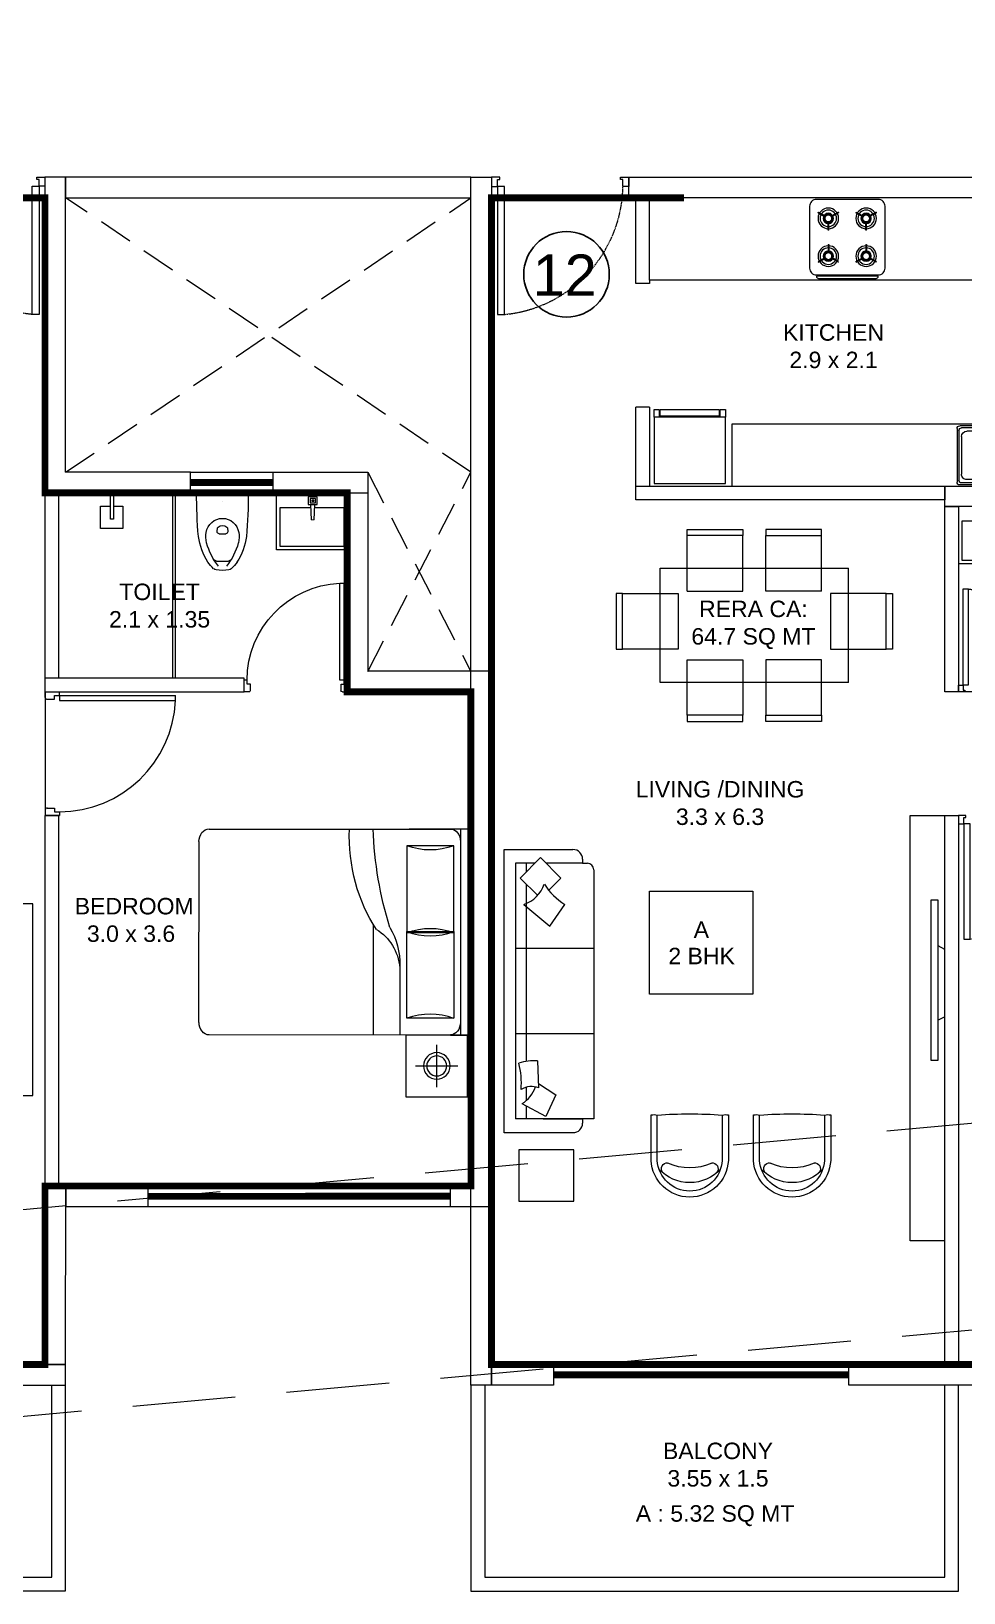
# Model space of a CAD drawing. Header units: inches. Extents: x 27644242 to 29761523, y -859349 to 216979.
# Drawn here: x 29175980 to 29182768, y -328606 to -317229 of the extents above; entities that cross this region are included whole.
import ezdxf

# ---------------------------------------------------------------- set-up
doc = ezdxf.new("R2010")
doc.units = ezdxf.units.IN
doc.header["$MEASUREMENT"] = 0
doc.set_wipeout_variables(frame=1)
for name, pattern in [('01-Xref Col Podium Lvl-1$0$HIDDEN', [0.375, 0.25, -0.125]), ('DASHED', [0.75, 0.5, -0.25]), ('DASHED2', [0.375, 0.25, -0.125]), ('HIDDEN', [0.375, 0.25, -0.125])]:
    doc.linetypes.add(name, pattern=pattern)
doc.layers.get('Defpoints').update_dxf_attribs({"color": 8})
for name, color, linetype, lineweight in [('AHC-A-DUCT', 14, 'HIDDEN', 5), ('DOOR', 4, 'Continuous', 0), ('DOORS', 1, 'Continuous', 9), ('ELEVATION', 40, 'Continuous', 13), ('FURN', 250, 'Continuous', 0), ('RVA Site Boundary', 17, 'Continuous', 15), ('WALL', 7, 'Continuous', 20), ('WINDOW', 162, 'Continuous', 13)]:
    doc.layers.add(name, color=color, linetype=linetype, lineweight=lineweight)
doc.layers.add('text', color=7, linetype='Continuous')
doc.styles.add('AMITS', font='arial.ttf')

# ---------------------------------------------------------------- blocks, each defined once
blk = doc.blocks.new('A$C3D5F2F58')
at = {"color": 0, "linetype": 'ByBlock'}
blk.add_wipeout([(188, 0), (-188, 0), (-185, -125), (-183, -194), (-179, -263), (-176, -302), (-170, -349), (-151, -415), (-144, -433), (-131, -459), (-112, -495), (-106, -504), (-86, -530), (-72, -545), (-64, -553), (-56, -558), (-41, -562), (-23, -564), (3, -565), (30, -563), (47, -561), (56, -558), (74, -543), (101, -511), (135, -451), (158, -392), (171, -340), (179, -260), (185, -136), (187, -46)], dxfattribs=at)
for p, q in [((-188, 0), (188, 0)), ((0, -63), (0, -63)), ((-38, -282), (-36, -255)), ((-24, -298), (24, -298)), ((36, -255), (38, -282)), ((-43, -497), (43, -497))]:
    blk.add_line(p, q, dxfattribs=at)
at = {"color": 0, "linetype": 'ByBlock', "extrusion": (0, 0, -1)}
for centre, major_axis, ratio, start_param, end_param in [((3903, 5), (4088, 164), 0.940247, 3.100232, 3.182953), ((-3903, 5), (-4088, 164), 0.940247, 3.100232, 3.182953), ((0, -305), (84.4, 84.4), 1, 4.07333, 6.922251), ((276, -258), (321, 321), 1, 3.353441, 3.79389), ((87, -319), (147, 147), 1, 3.705861, 4.079165), ((-24, -284), (10, 10), 1, 2.356198, 4.018929), ((-27, -256), (6.03, 6.03), 1, 4.01894, 4.852375), ((0, -292), (-38.2, 38.2), 1, 0.139988, 1.430816), ((24, -284), (-10, 10), 1, 2.264265, 3.926995), ((27, -256), (6.03, 6.03), 1, -0.139979, 0.693472), ((-276, -258), (-321, 321), 1, 2.489302, 2.929752), ((-87, -319), (-147, 147), 1, 2.204028, 2.577331), ((326, -246), (-323, 323), 1, 4.816657, 5.23508), ((-326, -246), (-323, 323), 1, 2.618909, 3.037332), ((119, -350), (193, 193), 1, 3.092098, 3.328462), ((-41, -527), (24.1, 24.1), 1, 2.528301, 3.092099), ((-43, -474), (16.1, 16.1), 1, 2.356198, 3.387836), ((0, -292), (-193, 193), 1, 3.75489, 4.099099), ((43, -474), (16.1, 16.1), 1, 1.324559, 2.356198), ((41, -527), (24.1, 24.1), 1, 1.620298, 2.184095), ((-119, -350), (193, 193), 1, 1.383935, 1.620298)]:
    blk.add_ellipse(centre, major_axis=major_axis, ratio=ratio, start_param=start_param, end_param=end_param, dxfattribs=at)
blk = doc.blocks.new('A$C3E645E75')
at = {"extrusion": (0, 0, -1), "zscale": -0.9999999999999998, "rotation": 179.9999999999989}
blk.add_blockref('A$C3D5F2F58', (0, 0), dxfattribs=at)
blk = doc.blocks.new('A$C3C731254-flat-1')
at = {"layer": 'FURN'}
for p, q in [((-77430, -2820), (-77431, -2802)), ((-77430, -2802), (-77318, -2797)), ((-77430, -2820), (-77318, -2825))]:
    blk.add_line(p, q, dxfattribs=at)
for points in [[(-77233, -3061), (-77648, -3061), (-77648, -2547), (-77233, -2547)], [(-77263, -2843), (-77263, -2778), (-77318, -2778), (-77318, -2843)], [(-77275, -2831), (-77275, -2791), (-77306, -2791), (-77306, -2831)], [(-77287, -2819), (-77287, -2803), (-77293, -2803), (-77293, -2819)]]:
    blk.add_lwpolyline(points, close=True, dxfattribs=at)
blk.add_lwpolyline([(-77339, -2824), (-77339, -3036), (-77623, -3036), (-77623, -2572), (-77339, -2572), (-77339, -2798)], dxfattribs=at)
blk = doc.blocks.new('A$C3A956F37-flat-1')
at = {"layer": 'FURN'}
blk.add_line((-168, 90), (0, 90), dxfattribs=at)
for points in [[(-97, 67), (-97, 0), (-259, 0), (-259, 161), (-97, 161), (-97, 90)], [(0, 67), (-191, 67), (-191, 90), (-168, 90)]]:
    blk.add_lwpolyline(points, dxfattribs=at)
blk = doc.blocks.new('A$C6E20521E-flat-1-flatten-1')
at = {"layer": 'DOORS', "color": 251}
for p, q in [((-63, 103), (-63, 949)), ((-63, 949), (-27, 949)), ((-27, 103), (-27, 949)), ((-900, 0), (-900, 103)), ((-873, 103), (-900, 103)), ((0, 0), (-900, 0)), ((-873, 67), (-873, 103)), ((-846, 67), (-873, 67)), ((-846, 13), (-846, 67)), ((-27, 103), (-63, 103)), ((-54, 13), (-54, 67)), ((-54, 67), (-27, 67)), ((-27, 103), (0, 103)), ((-27, 67), (-27, 103)), ((0, 0), (0, 103)), ((-859, 0), (-900, 0)), ((-40, 0), (0, 0))]:
    blk.add_line(p, q, dxfattribs=at)
at = {"layer": 'DOORS', "color": 251, "extrusion": (0, 0, -1)}
for centre, major_axis, start_param, end_param in [((-27, 103), (-729, -429), 0.531535, 2.059765), ((-859, 13), (-11.7, -6.7), 3.665191, 5.235988), ((-40, 13), (-11.7, -6.7), 5.235988, 6.806784)]:
    blk.add_ellipse(centre, major_axis=major_axis, ratio=1, start_param=start_param, end_param=end_param, dxfattribs=at)
blk = doc.blocks.new('DOOR_750')
at = {"layer": 'DOOR'}
for points in [[(-70, 50), (-32.5, 50), (-32.5, 750), (-70, 750)], [(-750, 50), (-717.5, 50), (-717.5, 12.5), (-705, 12.5), (-705, 0), (-750, 0)], [(0, 50), (-32.5, 50), (-32.5, 12.5), (-45, 12.5), (-45, 0), (0, 0)]]:
    blk.add_lwpolyline(points, close=True, dxfattribs=at)
at = {"layer": 'DOOR', "linetype": 'DASHED', "ltscale": 10}
blk.add_arc((-2.4, 38), 715.2, 95.4221, 179.04025, dxfattribs=at)
blk = doc.blocks.new('A$C700F438C')
at = {"layer": 'FURN', "color": 8, "extrusion": (-6.65399e-08, 5.27913e-08, 1)}
for p, q in [((0.073, 1.5, 0), (1.83, 1.5, 0)), ((1.98, 1.5, 0), (1.53, 1.5, 0)), ((1.98, 1.5, 0), (1.53, 1.5, 0)), ((1.98, 1.5, 0), (1.53, 1.5, 0)), ((1.904, 1.5, 0), (1.904, 0, 0)), ((0, 0.091, 0), (0, 1.409, 0)), ((1.855, 1.378, 0), (1.512, 1.378, 0)), ((1.512, 1.378, 0), (1.512, 0.747, 0)), ((1.855, 0.747, 0), (1.855, 1.378, 0)), ((1.267, 0.799, 0), (1.267, 0, 0)), ((1.512, 0.122, 0), (1.512, 0.754, 0)), ((1.512, 0.754, 0), (1.855, 0.754, 0)), ((1.512, 0.747, 0), (1.855, 0.747, 0)), ((1.855, 0.754, 0), (1.855, 0.122, 0)), ((1.463, 0.503, 0), (1.463, 0, 0)), ((1.855, 0.122, 0), (1.512, 0.122, 0)), ((1.83, 0, 0), (0.074, 0, 0)), ((1.904, 0, 0), (1.98, 0, 0))]:
    blk.add_line(p, q, dxfattribs=at)
at = {"layer": 'FURN', "linetype": 'Continuous', "lineweight": 0, "extrusion": (-6.65399e-08, 5.27913e-08, 1)}
blk.add_line((1.83, 0, 0), (1.917, 0, 0), dxfattribs=at)
at = {"layer": 'FURN', "color": 8, "extrusion": (6.65399e-08, -5.27913e-08, -1)}
for centre, major_axis, ratio, start_param, end_param in [((0.073, 1.409, 0), (0, -0.0914, 0), 0.803207, 1.570796, 3.141593), ((1.959, 1.454, 0), (0, -1.077, 0), 0.803207, 0.880587, 1.613256), ((3.067, 1.603, 0), (0, -2.243, 0), 0.803207, 1.197175, 1.525138), ((1.83, 1.409, 0), (0, -0.0914, 0), 0.803207, 3.141593, 4.712389), ((1.683, 2.11, 0), (0, -0.762, 0), 0.803207, -0.283794, 0.283794), ((0.669, 0.085, 0), (-0.705, -0.615, 0), 0.604617, 2.952061, 3.536756), ((-0.032, 0.19, 0), (-1.467, -0.494, 0), 0.581007, 3.019706, 3.343381), ((1.684, 0.015, 0), (0, -0.762, 0), 0.803207, 2.857799, 3.425387), ((0.074, 0.091, 0), (0, -0.0914, 0), 0.803207, 0, 1.570796), ((1.83, 0.092, 0), (0, -0.0914, 0), 0.803207, -1.570796, 0)]:
    blk.add_ellipse(centre, major_axis=major_axis, ratio=ratio, start_param=start_param, end_param=end_param, dxfattribs=at)
at = {"layer": 'FURN', "color": 8, "extrusion": (-6.65399e-08, 5.27913e-08, 1)}
for centre, start_param, end_param in [((1.683, 1.485, 0), -0.283794, 0.283794), ((1.684, -0.61, 0), 2.857799, 3.425387)]:
    blk.add_ellipse(centre, major_axis=(0, -0.762, 0), ratio=0.803207, start_param=start_param, end_param=end_param, dxfattribs=at)
blk = doc.blocks.new('BEDROOM')
at = {"layer": 'FURN', "linetype": 'Continuous', "extrusion": (-5.00305e-08, -8.66553e-08, 1)}
for p, q in [((1066, 501, 0), (1066, 193, 0)), ((912, 347, 0), (1220, 347, 0))]:
    blk.add_line(p, q, dxfattribs=at)
at = {"layer": 'FURN', "ltscale": 500}
blk.add_line((1315, 122, 0), (1315, -1378, 0), dxfattribs=at)
at = {"layer": 'FURN', "ltscale": 0.05, "extrusion": (-5.00305e-08, -8.66553e-08, 1), "elevation": 0}
blk.add_lwpolyline([(1291, 122), (841, 122), (841, 572), (1291, 572)], close=True, dxfattribs=at)
at = {"layer": 'FURN', "linetype": 'Continuous', "extrusion": (-5.00305e-08, -8.66553e-08, 1)}
for radius in [97, 72.8]:
    blk.add_circle((1066, 347, 0), radius, dxfattribs=at)
at = {"layer": 'FURN', "extrusion": (-3.01072e-07, 1.30707e-07, 1), "xscale": -1000.000000000015, "yscale": 1000.000000000015, "zscale": 1000.000000000007, "rotation": 180.0236273616612}
blk.add_blockref('A$C700F438C', (-665, 121, 0), dxfattribs=at)
blk = doc.blocks.new('A$C65A37FE3-flat-1-flatten-1')
at = {"layer": 'DOOR', "color": 252, "true_color": 0x939598}
for p, q in [((34, 0), (0, 0)), ((0, 0), (0, -86)), ((23, -86), (0, -86)), ((45, -56), (23, -56)), ((23, -56), (23, -86)), ((23, -86), (53, -86)), ((23, -86), (23, -791)), ((45, -11), (45, -56)), ((53, -86), (53, -791)), ((705, -11), (705, -56)), ((705, -56), (728, -56)), ((716, 0), (750, 0)), ((728, -56), (728, -86)), ((728, -86), (750, -86)), ((750, 0), (750, -86)), ((53, -791), (23, -791))]:
    blk.add_line(p, q, dxfattribs=at)
at = {"layer": 'DOOR', "color": 252, "extrusion": (0, 0, -1)}
for centre, major_axis, start_param, end_param in [((34, -11), (-9.71, -5.68), 2.09983, 3.670626), ((23, -86), (-611, -353), 3.665191, 5.193422), ((716, -11), (-9.71, -5.68), 0.529033, 2.09983)]:
    blk.add_ellipse(centre, major_axis=major_axis, ratio=1, start_param=start_param, end_param=end_param, dxfattribs=at)
blk = doc.blocks.new('sofa-14')
at = {"color": 0, "linetype": 'ByBlock'}
for p, q in [((0.1, 0.65), (0.1, 0.292)), ((1.35, 0.7), (0.15, 0.7)), ((0.75, 0.1), (0.75, 0.7)), ((1.4, 0.332), (1.4, 0.65)), ((0, 0.55), (0, 0)), ((0.1, 0.6), (0.05, 0.6)), ((1.45, 0.6), (1.4, 0.6)), ((1.5, 0), (1.5, 0.55)), ((1.201, 0.228), (1.3, 0.378)), ((1.3, 0.378), (1.468, 0.301)), ((0.049, 0.214), (0.147, 0.364)), ((0.147, 0.364), (0.315, 0.286)), ((0.315, 0.286), (0.216, 0.102)), ((1.468, 0.301), (1.369, 0.116)), ((0.1, 0.199), (0.1, 0.1)), ((0.268, 0.2), (1.28, 0.2)), ((1.4, 0.1), (1.4, 0.174)), ((0, 0), (1.5, 0)), ((0.1, 0.1), (1.4, 0.1))]:
    blk.add_line(p, q, dxfattribs=at)
for centre, radius, start, end in [((0.15, 0.65), 0.05, 90, 180), ((1.35, 0.65), 0.05, 360, 90), ((0.05, 0.55), 0.05, 90, 180), ((1.45, 0.55), 0.05, 0, 90), ((0.006, -0.031), 0.249, 32.3301, 80.157), ((1.159, -0.017), 0.249, 32.3301, 80.157)]:
    blk.add_arc(centre, radius, start, end, dxfattribs=at)
blk = doc.blocks.new('SALE 2')
at = {"layer": 'ELEVATION', "ltscale": 500}
for points in [[(-3009, -3179), (-3009, -4679), (891, -4679), (891, -3179)], [(-2909, -3179), (-2909, -4579), (791, -4579), (791, -3179)]]:
    blk.add_lwpolyline(points, dxfattribs=at)
at = {"layer": 'FURN', "ltscale": 500}
for p, q in [((1671, 1971), (1671, 3321)), ((1691, 1971), (1691, 3321))]:
    blk.add_line(p, q, dxfattribs=at)
at = {"layer": 'WALL', "ltscale": 500}
for p, q in [((1801, 3471), (891, 3471)), ((2401, 3321), (2401, 3471)), ((2401, 3471), (3091, 3471)), ((3091, 3471), (3091, 2021)), ((2401, 3321), (3091, 3321)), ((2941, 3321), (2941, 1871)), ((3991, 2021), (3091, 2021)), ((3991, -1879), (3991, 2021)), ((3841, 1871), (2941, 1871)), ((3842, -1729, 0), (3841, 1871)), ((3991, 1871), (3991, 1871)), ((3991, -1629, 0), (3991, -1629, 0)), ((3691, -1729, 0), (3842, -1729, 0)), ((3691, -1729, 0), (3691, -1879, 0)), ((3691, -1879, 0), (3991, -1879, 0))]:
    blk.add_line(p, q, dxfattribs=at)
at = {"layer": 'WALL', "color": 7, "ltscale": 500}
for points in [[(891, 3471), (891, 5621), (741, 5621), (741, 1871)], [(841, 1971), (841, 3321)], [(741, 971), (741, -1729), (841, -1729), (841, 971), (741, 971)]]:
    blk.add_lwpolyline(points, dxfattribs=at)
at = {"layer": 'WALL', "ltscale": 500}
blk.add_lwpolyline([(741, 1871), (2191, 1871), (2191, 1971), (741, 1971)], dxfattribs=at)
at = {"layer": 'WALL', "color": 7, "ltscale": 500}
for points in [[(741, -3029), (891, -3029), (892, -1729), (742, -1729)], [(1491, -1879), (1491, -1729), (892, -1729), (892, -1879)], [(891, -3179), (891, -3029), (41, -3029), (41, -3179)]]:
    blk.add_lwpolyline(points, close=True, dxfattribs=at)
at = {"layer": 'WINDOW', "ltscale": 500}
for p, q in [((1801, 3471), (2401, 3471)), ((3691, -1729, 0), (1491, -1730)), ((1491, -1879), (3691, -1878, 0))]:
    blk.add_line(p, q, dxfattribs=at)
at = {"layer": 'WINDOW', "ltscale": 500, "const_width": 50, "elevation": 0}
blk.add_lwpolyline([(1491, -1804), (3691, -1803)], dxfattribs=at)
at = {"rotation": 89.99999999999125}
for name, p in [('A$C3A956F37-flat-1', (1307, 3321)), ('A$C3C731254-flat-1', (-120, 80554))]:
    blk.add_blockref(name, p, dxfattribs=at)
at = {"layer": 'DOOR', "xscale": -1.333333977559269, "yscale": 1.333333977559269, "zscale": 1.333333977559269, "rotation": 180}
blk.add_blockref('DOOR_750', (741, 5621), dxfattribs=at)
at = {"layer": 'FURN', "extrusion": (0, 0, -1), "zscale": -1, "rotation": 179.9997802697438}
blk.add_blockref('A$C3E645E75', (-2033, 3321), dxfattribs=at)
at = {"layer": 'FURN', "ltscale": 500, "xscale": -1, "rotation": 180}
blk.add_blockref('BEDROOM', (2527, -507, 0), dxfattribs=at)
at = {"layer": 'FURN', "ltscale": 1000, "xscale": 931.2742623500526, "yscale": 931.2742623500526, "zscale": 931.2742623500526, "rotation": 90.00000000000006}
blk.add_blockref('sofa-14', (652, -1069), dxfattribs=at)
at = {"layer": 'WALL', "ltscale": 500, "rotation": 180}
blk.add_blockref('A$C65A37FE3-flat-1-flatten-1', (2941, 1871), dxfattribs=at)
at = {"layer": 'WALL', "ltscale": 500, "xscale": -1, "rotation": 269.9999999999992}
blk.add_blockref('A$C6E20521E-flat-1-flatten-1', (743, 1871), dxfattribs=at)
at = {"layer": 'text', "ltscale": 100, "char_height": 120, "width": 1715.23, "attachment_point": 3, "style": 'AMITS'}
for s, insert in [('\\pxqc;TOILET\\P2.1 x 1.35', (2433, 2660)), ('\\pxqc; BEDROOM\\P3.0 x 3.6', (2225, 370))]:
    blk.add_mtext(s, dxfattribs=dict(at, insert=insert))
at = {"layer": 'Defpoints', "ltscale": 500}
blk.add_lwpolyline([(-3259, 5471, 50, 50, 0), (-3259, 3221, 50, 50, 0), (-3409, 3221, 50, 50, 0), (-3409, 3321, 50, 50, 0), (-5057, 3321, 50, 50, 0), (-5057, 1871, 50, 50, 0), (-6957, 1871, 50, 50, 0), (-6957, 3321, 50, 50, 0), (-9358, 3321, 50, 50, 0), (-9357, -2629, 50, 50, 0), (-5957, -2629, 50, 50, 0), (-5957, -3030, 50, 50, 0), (-2857, -3029, 50, 50, 0), (-2857, -3029, 50, 50, 0), (741, -3029, 50, 50, 0), (741, -1729, 50, 50, 0), (3842, -1729, 50, 50, 0), (3841, 1871, 50, 50, 0), (2941, 1871, 50, 50, 0), (2941, 3321, 50, 50, 0), (741, 3321, 50, 50, 0), (741, 5471, 50, 50, 0), (-3259, 5471, 50, 50, 0)], format="xyseb", dxfattribs=at)
at = {"layer": 'WALL', "ltscale": 500}
for q in [(1801, 3471), (741, 3321)]:
    blk.add_line((1801, 3321), q, dxfattribs=at)
at = {"layer": 'WINDOW', "ltscale": 500}
blk.add_line((2401, 3321), (1801, 3321), dxfattribs=at)
at = {"layer": 'WINDOW', "ltscale": 500, "const_width": 50}
blk.add_lwpolyline([(1801, 3396), (2401, 3396)], dxfattribs=at)
blk = doc.blocks.new('KITCHEN')
at = {"layer": 'FURN'}
for p, q in [((-135120, 232209, 0), (-135591, 232209, 0)), ((-135134, 232195, 0), (-135577, 232195, 0)), ((-135610, 231799, 0), (-135610, 232190, 0)), ((-135596, 231813, 0), (-135596, 232176, 0)), ((-135578, 231857, 0), (-135578, 232132, 0)), ((-135172, 232171, 0), (-135539, 232171, 0)), ((-135133, 232132, 0), (-135133, 231857, 0)), ((-135115, 231813, 0), (-135115, 232176, 0)), ((-135100, 231799, 0), (-135100, 232190, 0)), ((-135120, 231779, 0), (-135591, 231779, 0)), ((-135134, 231794, 0), (-135577, 231794, 0)), ((-135172, 231818, 0), (-135539, 231818, 0))]:
    blk.add_line(p, q, dxfattribs=at)
blk.add_circle((-135356, 231997, 0), 14.6, dxfattribs=at)
for centre, radius, start, end in [((-135591, 232190, 0), 19.4, 89.9999, 179.9999), ((-135577, 232176, 0), 19.4, 89.9999, 179.9999), ((-135134, 232176, 0), 19.4, 359.9999, 89.9999), ((-135120, 232190, 0), 19.4, 359.9999, 89.9999), ((-135539, 232132, 0), 38.9, 89.9999, 179.9999), ((-135172, 232132, 0), 38.9, 359.9999, 89.9999), ((-135539, 231857, 0), 38.9, 179.9999, 269.9999), ((-135172, 231857, 0), 38.9, 269.9999, 359.9999), ((-135591, 231799, 0), 19.4, 180.0001, 270.0001), ((-135577, 231813, 0), 19.4, 180.0001, 270.0001), ((-135134, 231813, 0), 19.4, 270.0001, 0.0001), ((-135120, 231799, 0), 19.4, 270.0001, 0.0001)]:
    blk.add_arc(centre, radius, start, end, dxfattribs=at)
blk = doc.blocks.new('TVVVV')
at = {"layer": 'FURN', "ltscale": 1000, "elevation": 0}
blk.add_lwpolyline([(-130, 740), (-82, 740), (-82, -429), (-130, -429)], close=True, dxfattribs=at)
for points in [[(-130, 447), (-179, 422)], [(-130, -96), (-179, -71)]]:
    blk.add_lwpolyline(points, dxfattribs=at)
blk = doc.blocks.new('FRDG')
at = {"layer": 'FURN', "color": 8, "lineweight": 0, "extrusion": (3.3432e-08, -6.87431e-09, 1), "elevation": 0}
for points in [[(9345.998, -728.492), (9346.508, -728.492), (9346.508, -727.946), (9345.998, -727.946)], [(9346.508, -727.946), (9346.566, -727.946), (9346.566, -727.986), (9346.508, -727.986)], [(9346.514, -727.992), (9346.566, -727.992), (9346.566, -728.444), (9346.514, -728.444)], [(9346.508, -728.452), (9346.566, -728.452), (9346.566, -728.492), (9346.508, -728.492)]]:
    blk.add_lwpolyline(points, close=True, dxfattribs=at)
blk = doc.blocks.new('hob')
at = {"layer": 'FURN', "extrusion": (2e-16, 7.34249e-08, 1)}
for p, q in [((-747640, 890447), (-747613, 890399)), ((-747636, 890449), (-747608, 890402)), ((-747280, 890449), (-747308, 890402)), ((-747276, 890447), (-747303, 890399)), ((-747640, 890302), (-747613, 890350)), ((-747636, 890300), (-747608, 890347)), ((-747510, 890377), (-747566, 890377)), ((-747510, 890372), (-747566, 890372)), ((-747405, 890377), (-747350, 890377)), ((-747405, 890372), (-747350, 890372)), ((-747280, 890300), (-747308, 890347)), ((-747276, 890302), (-747303, 890350)), ((-747640, 890172), (-747613, 890124)), ((-747636, 890174), (-747608, 890127)), ((-747510, 890102), (-747566, 890102)), ((-747510, 890097), (-747566, 890097)), ((-747405, 890102), (-747350, 890102)), ((-747405, 890097), (-747350, 890097)), ((-747280, 890174), (-747308, 890127)), ((-747276, 890172), (-747303, 890124)), ((-747640, 890027), (-747613, 890075)), ((-747636, 890025), (-747608, 890072)), ((-747280, 890025), (-747308, 890072)), ((-747276, 890027), (-747303, 890075))]:
    blk.add_line(p, q, dxfattribs=at)
at = {"layer": 'FURN', "extrusion": (2e-16, 7.34249e-08, 1), "elevation": 0}
for points in [[(-747233, 889962), (-747683, 889962, -0.414214), (-747733, 890012), (-747733, 890462, -0.414214), (-747683, 890512), (-747233, 890512, -0.414214), (-747183, 890462), (-747183, 890012, -0.414214)], [(-747173, 890462, -0.414214), (-747158, 890447), (-747158, 890027, -0.414214), (-747173, 890012), (-747173, 890027)]]:
    blk.add_lwpolyline(points, format="xyb", close=True, dxfattribs=at)
at = {"layer": 'FURN', "extrusion": (2e-16, 7.34249e-08, 1), "const_width": 20, "elevation": 0}
for points in [[(-747625, 890375, 1), (-747565, 890375, 1)], [(-747290, 890375, 1), (-747350, 890375, 1)], [(-747625, 890100, -1), (-747565, 890100, -1)], [(-747290, 890100, 1), (-747350, 890100, 1)]]:
    blk.add_lwpolyline(points, format="xyb", close=True, dxfattribs=at)
at = {"layer": 'FURN', "extrusion": (2e-16, 7.34249e-08, 1)}
for centre, radius in [((-747595, 890375, 0), 75), ((-747595, 890375, 0), 60), ((-747320, 890375, 0), 75), ((-747320, 890375, 0), 60), ((-747595, 890375, 0), 37.5), ((-747320, 890375, 0), 37.5), ((-747595, 890100, 0), 75), ((-747595, 890100, 0), 60), ((-747595, 890100, 0), 37.5), ((-747320, 890100, 0), 75), ((-747320, 890100, 0), 60), ((-747320, 890100, 0), 37.5)]:
    blk.add_circle(centre, radius, dxfattribs=at)
for centre, start, end in [((-747595, 890375, 0), 118.3146, 121.6854), ((-747320, 890375, 0), 58.3146, 61.6854), ((-747320, 890375, 0), 58.3146, 61.6854), ((-747595, 890375, 0), 358.3146, 1.6854), ((-747320, 890375, 0), 178.3146, 181.6854), ((-747595, 890375, 0), 238.3146, 241.6854), ((-747320, 890375, 0), 298.3146, 301.6854), ((-747595, 890100, 0), 118.3146, 121.6854), ((-747595, 890100, 0), 358.3146, 1.6854), ((-747320, 890100, 0), 178.3146, 181.6854), ((-747320, 890100, 0), 58.3146, 61.6854), ((-747320, 890100, 0), 58.3146, 61.6854), ((-747595, 890100, 0), 238.3146, 241.6854), ((-747320, 890100, 0), 298.3146, 301.6854)]:
    blk.add_arc(centre, 85, start, end, dxfattribs=at)
blk = doc.blocks.new('DINING TBALE')
at = {"layer": 'FURN'}
for p, q in [((552, 1665, 0), (552, 1710, 0)), ((552, 1710, 0), (957, 1710, 0)), ((552, 1665, 0), (552, 1710, 0)), ((957, 1710, 0), (957, 1665, 0)), ((1123, 1710, 0), (1123, 1665, 0)), ((1528, 1710, 0), (1123, 1710, 0)), ((1528, 1665, 0), (1528, 1710, 0)), ((1528, 1665, 0), (1528, 1710, 0)), ((957, 1665, 0), (552, 1665, 0)), ((552, 1665, 0), (552, 1260, 0)), ((957, 1665, 0), (552, 1665, 0)), ((957, 1260, 0), (957, 1665, 0)), ((1123, 1260, 0), (1123, 1665, 0)), ((1123, 1665, 0), (1528, 1665, 0)), ((1123, 1665, 0), (1528, 1665, 0)), ((1528, 1665, 0), (1528, 1260, 0)), ((1726, 1426, 0), (354, 1426, 0)), ((354, 1426, 0), (354, 594, 0)), ((1726, 1426, 0), (1726, 594, 0)), ((552, 1260, 0), (957, 1260, 0)), ((1528, 1260, 0), (1123, 1260, 0)), ((35, 1184, 0), (80, 1184, 0)), ((35, 779, 0), (35, 1184, 0)), ((485, 1184, 0), (80, 1184, 0)), ((80, 1184, 0), (80, 779, 0)), ((80, 1184, 0), (80, 779, 0)), ((485, 779, 0), (485, 1184, 0)), ((1595, 1184, 0), (2000, 1184, 0)), ((1595, 779, 0), (1595, 1184, 0)), ((2045, 1184, 0), (2000, 1184, 0)), ((2000, 1184, 0), (2000, 779, 0)), ((2000, 1184, 0), (2000, 779, 0)), ((2045, 779, 0), (2045, 1184, 0)), ((80, 779, 0), (35, 779, 0)), ((80, 779, 0), (35, 779, 0)), ((80, 779, 0), (485, 779, 0)), ((552, 761, 0), (957, 761, 0)), ((552, 761, 0), (552, 356, 0)), ((957, 761, 0), (957, 356, 0)), ((1123, 761, 0), (1123, 356, 0)), ((1528, 761, 0), (1123, 761, 0)), ((1528, 761, 0), (1528, 356, 0)), ((2000, 779, 0), (1595, 779, 0)), ((2000, 779, 0), (2045, 779, 0)), ((2000, 779, 0), (2045, 779, 0)), ((354, 594, 0), (1726, 594, 0)), ((552, 356, 0), (552, 311, 0)), ((552, 356, 0), (552, 311, 0)), ((957, 356, 0), (552, 356, 0)), ((957, 356, 0), (552, 356, 0)), ((957, 311, 0), (957, 356, 0)), ((1123, 311, 0), (1123, 356, 0)), ((1123, 356, 0), (1528, 356, 0)), ((1123, 356, 0), (1528, 356, 0)), ((1528, 356, 0), (1528, 311, 0)), ((1528, 356, 0), (1528, 311, 0)), ((552, 311, 0), (957, 311, 0)), ((1528, 311, 0), (1123, 311, 0))]:
    blk.add_line(p, q, dxfattribs=at)
blk = doc.blocks.new('sofasaaaaaaaaaaa')
at = {"color": 0, "linetype": 'ByBlock'}
for p, q in [((-352, 710), (-322, 710)), ((-322, 710), (-322, 745)), ((-322, 710), (-322, 444)), ((-275, 791), (1541, 791)), ((299, 791), (299, 221)), ((920, 791), (920, 221)), ((1541, 791), (1541, 221)), ((1541, 710), (1571, 710)), ((1541, 424), (1541, 710)), ((-422, 139), (-422, 640)), ((137, 471), (-22, 580)), ((1641, 640), (1641, 139)), ((-214, 551), (-363, 403)), ((-126, 463), (-214, 551)), ((-22, 283), (137, 471)), ((1283, 389), (1366, 514)), ((1366, 514), (1522, 442)), ((-363, 403), (-214, 255)), ((-322, 363), (-322, 221)), ((-214, 255), (-87, 383)), ((1118, 382), (1314, 390)), ((1522, 442), (1430, 270)), ((-262, 302), (-322, 302)), ((1121, 302), (-167, 302)), ((1405, 302), (1310, 302)), ((1541, 302), (1447, 302)), ((1641, 139), (-422, 139)), ((-322, 221), (1541, 221))]:
    blk.add_line(p, q, dxfattribs=at)
for centre, radius, start, end in [((-352, 640), 69.8, 90, 180), ((-275, 745), 46.6, 90, 180), ((1571, 640), 69.8, 0, 90), ((-415, 825), 463, 301.9301, 328.0699), ((-242, 211), 231, 18.0785, 71.9215), ((1465, 354), 348, 175.4155, 198.0697), ((1460, 340), 155, 160.8325, 209.9235), ((1234, 147), 231, 32.3301, 71.5057), ((1280, -338), 602, 85.599, 104.0402)]:
    blk.add_arc(centre, radius, start, end, dxfattribs=at)
blk = doc.blocks.new('cha-1')
at = {"color": 0, "linetype": 'ByBlock'}
for points in [[(375, 10), (375, 453, 0.950858), (-375, 453), (-375, 10)], [(315, 11), (315, 452, 0.946504), (-315, 452), (-315, 11)]]:
    blk.add_lwpolyline(points, format="xyb", dxfattribs=at)
for centre, radius, start, end in [((0, 263), 405, 42.4573, 137.5427), ((-217, 533), 58.2, 126.2045, 258.1486), ((-224, 501), 25, 258.1486, 294.8492), ((0, 17), 508, 65.1508, 114.8492), ((224, 501), 25, 245.1508, 281.8514), ((217, 533), 58.2, 281.8514, 53.7955), ((-347, 125), 118, 256.2867, 285.6904), ((0, 4466), 4466, 265.9551, 274.0449), ((347, 125), 118, 254.3096, 283.7133)]:
    blk.add_arc(centre, radius, start, end, dxfattribs=at)
blk = doc.blocks.new('SALE  3')
at = {"layer": 'Defpoints', "ltscale": 500}
blk.add_lwpolyline([(-5334, 3284, 50, 50, 0), (-5334, 1034, 50, 50, 0), (-5184, 1034, 50, 50, 0), (-5184, 1134, 50, 50, 0), (-3884, 1134, 50, 50, 0), (-3884, -316, 50, 50, 0), (-2084, -316, 50, 50, 0), (-2084, 1134, 50, 50, 0), (316, 1134, 50, 50, 0), (316, -4313, 50, 50, 0), (-2984, -4313, 50, 50, 0), (-2984, -5216, 50, 50, 0), (-5984, -5216, 50, 50, 0), (-5984, -5216, 50, 50, 0), (-9384, -5216, 50, 50, 0), (-9384, 3284, 50, 50, 0), (-7984, 3284, 50, 50, 0)], format="xyseb", dxfattribs=at)
at = {"layer": 'ELEVATION', "ltscale": 500}
for points in [[(-9534, -5366), (-9534, -6866), (-5984, -6866), (-5984, -5366)], [(-9434, -5366), (-9434, -6766), (-6084, -6766), (-6084, -5366)]]:
    blk.add_lwpolyline(points, dxfattribs=at)
at = {"layer": 'FURN', "ltscale": 500}
for p, q in [((-5334, 2684), (-8234, 2684)), ((-5334, 1634), (-7634, 1634)), ((-7634, 1634), (-7634, 1184)), ((-5234, -316), (-5984, -316))]:
    blk.add_line(p, q, dxfattribs=at)
blk.add_lwpolyline([(-6086, -4316), (-6336, -4316), (-6336, -1216), (-6086, -1216)], close=True, dxfattribs=at)
at = {"layer": 'FURN', "ltscale": 1000}
blk.add_lwpolyline([(-7483, -2518), (-8233, -2518), (-8233, -1768), (-7483, -1768)], close=True, dxfattribs=at)
at = {"layer": 'FURN', "ltscale": 500, "elevation": 0}
blk.add_lwpolyline([(-9186, -4026), (-8786, -4026), (-8786, -3651), (-9186, -3651)], close=True, dxfattribs=at)
at = {"layer": 'WALL', "ltscale": 500}
for p, q in [((-8334, 3284), (-8234, 3284)), ((-8334, 2659), (-8334, 3284)), ((-8234, 2684), (-8234, 3284)), ((-8234, 2659), (-8334, 2659)), ((-8234, 2684), (-8234, 2659)), ((-8334, 1184), (-8334, 1759)), ((-8234, 1759), (-8334, 1759)), ((-8234, 1759), (-8234, 1184)), ((-6084, 1184), (-5184, 1184)), ((-6084, 1034), (-6084, 1184)), ((-5184, 1034), (-6084, 1034))]:
    blk.add_line(p, q, dxfattribs=at)
for points in [[(-9534, 3434), (-9384, 3434), (-9384, -5366), (-9534, -5366)], [(-8384, 3434), (-5184, 3434), (-5184, 3284), (-8384, 3284)], [(-8334, 1084), (-8334, 1184), (-6084, 1184), (-6084, 1084)], [(-6084, 1034), (-5984, 1034), (-5984, -316), (-6084, -316)], [(-6084, -1216), (-5984, -1216), (-5984, -5216), (-6084, -5216)], [(-9384, -5366), (-9384, -5216), (-8934, -5216), (-8934, -5366)], [(-6784, -5366), (-6784, -5216), (-5634, -5216), (-5634, -5366)]]:
    blk.add_lwpolyline(points, close=True, dxfattribs=at)
at = {"layer": 'WINDOW', "ltscale": 500, "const_width": 50}
blk.add_lwpolyline([(-8934, -5291), (-6784, -5291)], dxfattribs=at)
at = {"xscale": -1, "rotation": 270.0000000000088}
blk.add_blockref('A$C3C731254-flat-1', (-2924, 78268), dxfattribs=at)
at = {"layer": 'DOOR', "rotation": 180}
for p, xscale, yscale, zscale in [((-9384, 3434), 1.333333977559269, 1.333333977559269, 1.333333977559269), ((-5984, -1216), 1.200000000020023, 1.200000000020023, 1.200000000020023)]:
    blk.add_blockref('DOOR_750', p, dxfattribs=dict(at, xscale=xscale, yscale=yscale, zscale=zscale))
at = {"layer": 'DOOR', "xscale": -1}
blk.add_blockref('DOOR_750', (-5984, -316), dxfattribs=at)
at = {"layer": 'FURN', "xscale": -1}
for name, p, rotation in [('hob', (883443, -744461, 0), 89.9999999999912), ('KITCHEN', (129615, 233402, 0), 180.0000000000082)]:
    blk.add_blockref(name, p, dxfattribs=dict(at, rotation=rotation))
at = {"layer": 'FURN', "extrusion": (6.40542e-09, -9.36485e-09, 1), "xscale": 950.000000000018, "yscale": 950.0000000000115, "zscale": 950.0000000000108, "rotation": 90.02508347353248}
blk.add_blockref('FRDG', (-695862, -8877798, 0), dxfattribs=at)
at = {"layer": 'FURN', "ltscale": 1000, "xscale": -1, "rotation": 180}
blk.add_blockref('DINING TBALE', (-8511, 1179, 0), dxfattribs=at)
at = {"layer": 'FURN', "ltscale": 1000}
for name, p, rotation in [('sofasaaaaaaaaaaa', (-9431, -1886), 270), ('TVVVV', (-6265, -2260, 0), 180)]:
    blk.add_blockref(name, p, dxfattribs=dict(at, rotation=rotation))
at = {"layer": 'text', "ltscale": 100, "char_height": 120, "width": 1715.23, "style": 'AMITS'}
for s, insert, attachment_point in [('\\pxqc;KITCHEN\\P2.9 x 2.1', (-7752, 2363), 1), ('\\pxqc;RERA CA: \\P64.7 SQ MT', (-6620, 349), 3), ('\\pxqc;LIVING /DINING\\P3.3 x 6.3', (-8578, -965), 1), ('\\pxqc;BALCONY\\P3.55 x 1.5', (-8593, -5785), 1), ('\\pxqc;A : 5.32 SQ MT', (-6899, -6241), 3)]:
    blk.add_mtext(s, dxfattribs=dict(at, insert=insert, attachment_point=attachment_point))
at = {"layer": 'text', "color": 1, "ltscale": 100, "char_height": 120, "width": 1715.23, "attachment_point": 9, "style": 'AMITS'}
for s, insert in [('\\pxqc;A', (-6999, -2108)), ('\\pxqc;2 BHK', (-6997, -2300))]:
    blk.add_mtext(s, dxfattribs=dict(at, insert=insert))
at = {"layer": 'FURN', "ltscale": 1000, "xscale": -0.7494972036074088, "yscale": 0.7494972036074088, "zscale": 0.7494972036074088, "rotation": 180.0000000002772}
for p in [(-7941, -3390), (-7196, -3390)]:
    blk.add_blockref('cha-1', p, dxfattribs=at)

msp = doc.modelspace()

# ---------------------------------------------------------------- linework, layer by layer
at = {"layer": 'AHC-A-DUCT', "linetype": 'DASHED2', "ltscale": 1000}
for p, q in [((29176230, -320442.7), (29179180.2, -318442.7)), ((29179180, -320442.7), (29176230, -318442.7)), ((29178429.6, -321893), (29179180, -320442.7)), ((29178429.6, -320442.7), (29179180, -321893))]:
    msp.add_line(p, q, dxfattribs=at)
at = {"layer": 'text', "color": 1, "ltscale": 500}
msp.add_circle((29179876.5, -319000.3), 311.4, dxfattribs=at)
at = {"layer": 'WALL', "ltscale": 500}
msp.add_lwpolyline([(29176230, -318442.7), (29179180.2, -318442.7), (29179180.2, -318292.7), (29176230, -318292.7)], close=True, dxfattribs=at)

# ---------------------------------------------------------------- texts
at = {"layer": 'text', "color": 1, "ltscale": 100, "insert": (29179490.6, -318855.9), "char_height": 300, "width": 744.906, "attachment_point": 1, "style": 'AMITS'}
msp.add_mtext('\\pxqc;12', dxfattribs=at)

# ---------------------------------------------------------------- next in the draw order: block references
at = {"layer": 'ELEVATION', "ltscale": 500}
msp.add_blockref('SALE 2', (29175338.7, -323913.7), dxfattribs=at)

# ---------------------------------------------------------------- next in the draw order: block references
msp.add_blockref('SALE  3', (29188714.5, -321727), dxfattribs=at)

# ---------------------------------------------------------------- next in the draw order: linework, layer by layer
at = {"layer": 'RVA Site Boundary', "color": 252, "linetype": '01-Xref Col Podium Lvl-1$0$HIDDEN', "ltscale": 3000}
for points in [[(29191488.7, -326152.8), (29184187.3, -326569.7), (29175874.2, -327326.4), (29175278.5, -327452.9), (29174574.6, -327619.7), (29155560.6, -332622), (29153883.3, -333098.3), (29153712.2, -333146.5), (29152692.4, -333383.7), (29152238, -333488.3), (29151948.5, -333569.7), (29148234.3, -324967.6), (29140775.9, -307854.2), (29139276.1, -304463.9), (29140273.5, -304450.8), (29156841.6, -304286.5), (29163396.4, -304345.6), (29170882.6, -304323.5), (29185196.5, -304328.8), (29209447.7, -304347.7)], [(29191377.9, -324656.7), (29184076.5, -325073.6), (29175649.7, -325840.7), (29174949.8, -325989.2), (29174210.8, -326164.4), (29155164.9, -331175.1), (29153475.1, -331654.9), (29153338.7, -331693.3), (29152823.9, -331813.1), (29149610.4, -324370.6), (29142149.3, -307251.1), (29141568.4, -305938), (29156842.3, -305786.6), (29163391.9, -305845.6), (29170884.5, -305823.5), (29185195.6, -305828.8), (29209444, -305847.7)]]:
    msp.add_lwpolyline(points, dxfattribs=at)

doc.saveas('drawing.dxf')
